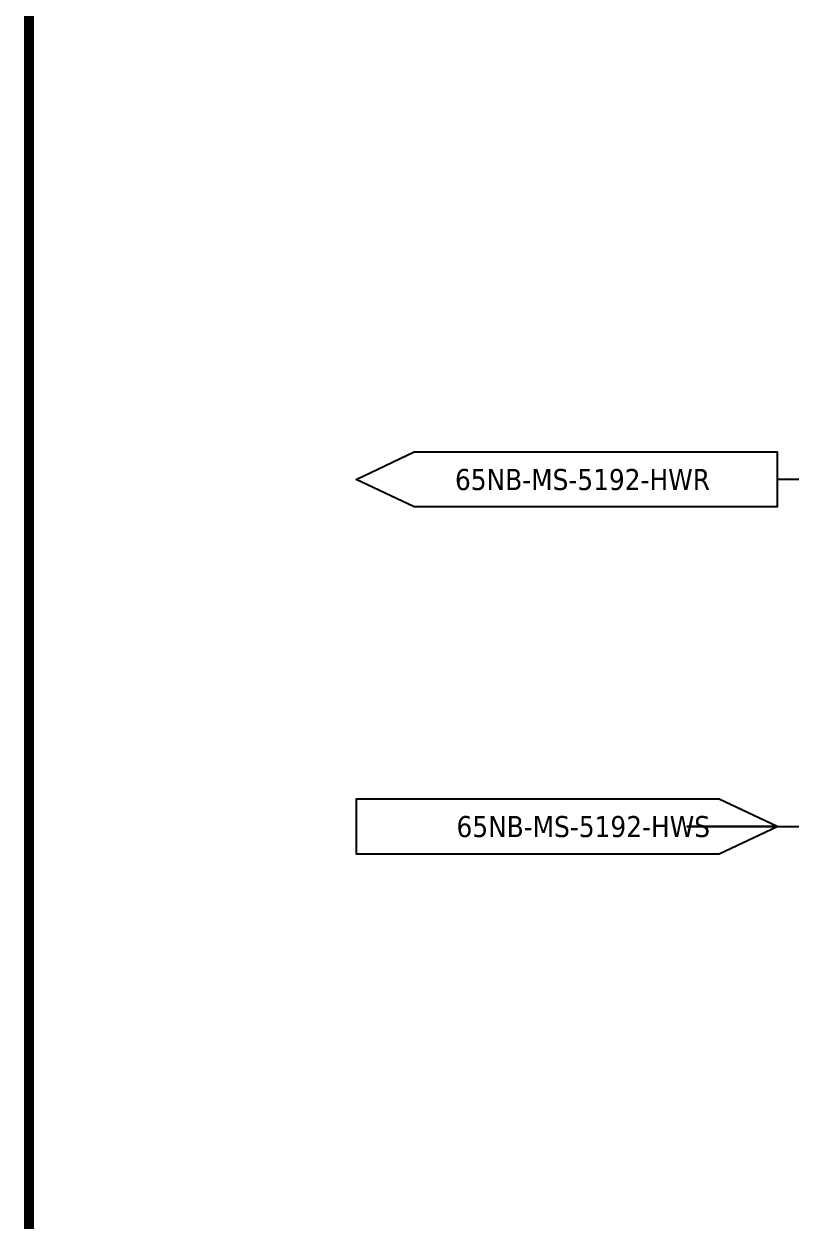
# Model space of a CAD drawing. Header units: millimetres. Extents: x -6314 to 11113, y -129 to 3675.
# Drawn here: x 285 to 692, y 662 to 1297 of the extents above; entities that cross this region are included whole.
import ezdxf

# ---------------------------------------------------------------- set-up
doc = ezdxf.new("R2010")
doc.units = ezdxf.units.MM
doc.layers.add('HW LINE', color=1, linetype='Continuous')
doc.layers.add('Reference', color=6, linetype='Continuous')
doc.layers.add('TITLE TEXT', color=7, linetype='Continuous', lineweight=20)

msp = doc.modelspace()

# ---------------------------------------------------------------- linework, layer by layer
at = {"layer": 'HW LINE'}
msp.add_line((959.83, 1055.63), (684.1, 1055.73), dxfattribs=at)
msp.add_lwpolyline([(684.1, 871.68), (636.48, 871.68), (865.24, 871.68), (954.74, 871.68)], dxfattribs=at)
at = {"layer": 'Reference'}
for points in [[(491.64, 1070.29), (684.1, 1070.29), (684.1, 1041.17), (491.64, 1041.17), (460.85, 1055.73)], [(653.31, 886.24), (460.85, 886.24), (460.85, 857.12), (653.31, 857.12), (684.1, 871.68)]]:
    msp.add_lwpolyline(points, close=True, dxfattribs=at)
at = {"layer": 'TITLE TEXT', "ltscale": 5, "const_width": 5.38}
msp.add_lwpolyline([(5403.36, 3672.24), (5403.36, 53.58), (287.33, 53.58), (287.33, 3672.24)], close=True, dxfattribs=at)

# ---------------------------------------------------------------- texts
at = {"char_height": 11.1664, "attachment_point": 3}
for s, insert in [('{\\fTahoma|b0|i0|c0|p34;65NB-MS-5192-HWR}', (648.52, 1061.26)), ('{\\fTahoma|b0|i0|c0|p34;65NB-MS-5192-HWS}', (648.52, 877.21))]:
    msp.add_mtext_dynamic_manual_height_columns(s, width=282.3154, gutter_width=8.96, heights=[0], dxfattribs=dict(at, insert=insert))

doc.saveas('drawing.dxf')
